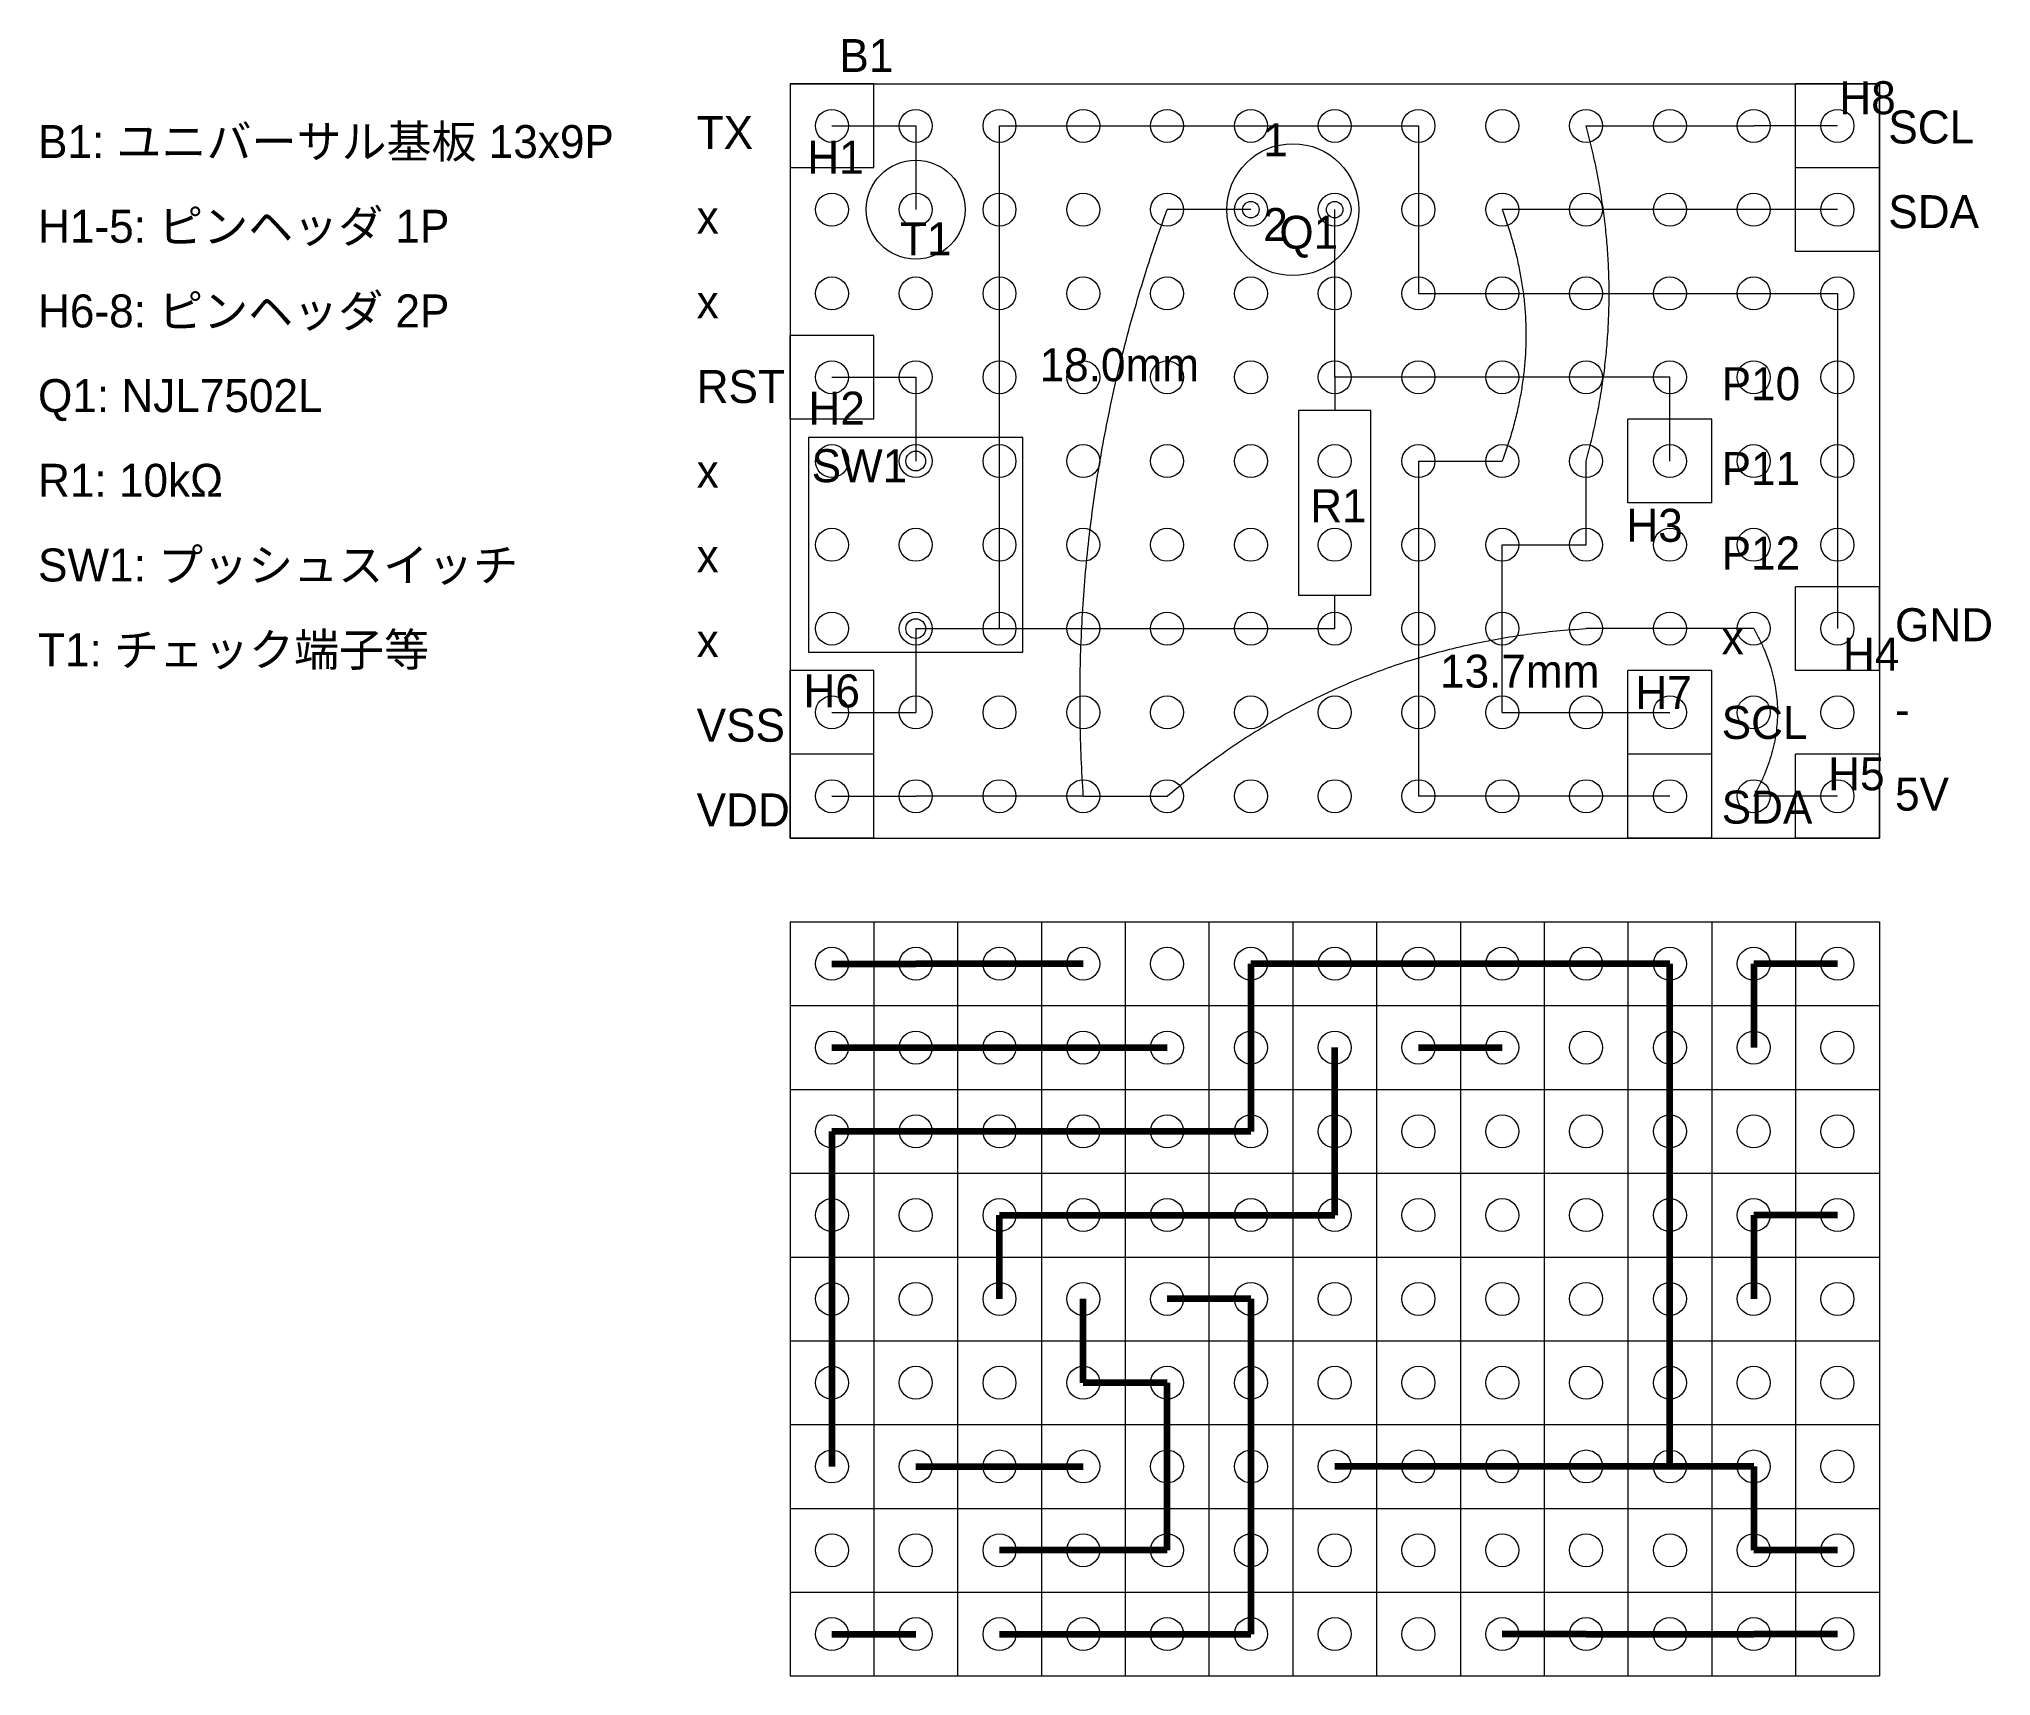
# Model space of a CAD drawing. Extents: x 125.2 to 184.4, y 57.6 to 107.2.
import ezdxf

# ---------------------------------------------------------------- set-up
doc = ezdxf.new("R2010")
doc.units = 0
doc.layers.get('0').update_dxf_attribs({"linetype": 'CONTINUOUS', "lineweight": 9})
doc.layers.add('0_GND', color=7, linetype='CONTINUOUS', lineweight=15)
doc.layers.add('5V line', color=1, linetype='CONTINUOUS', lineweight=15)
for name, color, linetype, lineweight, true_color in [('0_wire', 92, 'CONTINUOUS', 15, 0x00c800), ('diode', 212, 'CONTINUOUS', 15, 0xde00de), ('resister', 134, 'CONTINUOUS', 15, 0x00b1b1), ('socket_header', 56, 'CONTINUOUS', 15, 0x808000), ('switch', 136, 'CONTINUOUS', 15, 0x008080), ('terminal', 16, 'CONTINUOUS', 15, 0x800000), ('universal_board', 253, 'CONTINUOUS', 15, 0xa0a0a4)]:
    doc.layers.add(name, color=color, linetype=linetype, lineweight=lineweight, true_color=true_color)
doc.styles.add('kst32b', font='kst32b')
doc.styles.add('unicode', font='unicode')

msp = doc.modelspace()

# ---------------------------------------------------------------- linework, layer by layer
at = {"layer": '0_GND'}
for p, q in [((154.3, 89.34), (154.3, 104.58)), ((154.3, 104.58), (167, 104.58)), ((167, 104.58), (167, 99.5)), ((167, 99.5), (179.7, 99.5)), ((179.7, 99.5), (179.7, 91.88)), ((179.7, 91.88), (179.7, 89.34)), ((151.76, 89.34), (151.76, 86.8)), ((151.76, 89.34), (164.46, 89.34)), ((149.22, 86.8), (151.76, 86.8))]:
    msp.add_line(p, q, dxfattribs=at)
at = {"layer": '0_GND', "lineweight": 200}
for p, q in [((174.62, 79.18), (161.92, 79.18)), ((161.92, 79.18), (161.92, 74.1)), ((174.62, 63.94), (174.62, 79.18)), ((149.22, 74.1), (149.22, 66.48)), ((161.92, 74.1), (149.22, 74.1)), ((149.22, 66.48), (149.22, 63.94)), ((177.16, 63.94), (164.46, 63.94)), ((177.16, 63.94), (177.16, 61.4)), ((179.7, 61.4), (177.16, 61.4))]:
    msp.add_line(p, q, dxfattribs=at)
at = {"layer": '0_wire'}
for p, q in [((149.22, 104.58), (151.76, 104.58)), ((151.76, 104.58), (151.76, 102.04)), ((172.08, 104.58), (177.16, 104.58)), ((179.7, 104.58), (177.16, 104.58)), ((164.46, 96.96), (164.46, 102.04)), ((179.7, 102.04), (169.54, 102.04)), ((149.22, 96.96), (151.76, 96.96)), ((151.76, 96.96), (151.76, 94.42)), ((174.62, 96.96), (164.46, 96.96)), ((174.62, 94.42), (174.62, 96.96)), ((167, 94.42), (167, 84.26)), ((167, 94.42), (169.54, 94.42)), ((172.08, 91.88), (172.08, 94.42)), ((169.54, 91.88), (172.08, 91.88)), ((169.54, 86.8), (169.54, 91.88)), ((169.54, 86.8), (174.62, 86.8)), ((174.62, 84.26), (167, 84.26))]:
    msp.add_line(p, q, dxfattribs=at)
at = {"layer": '0_wire', "lineweight": 200}
for p, q in [((149.22, 79.18), (151.76, 79.18)), ((156.84, 79.18), (151.76, 79.18)), ((179.7, 79.18), (177.16, 79.18)), ((177.16, 79.18), (177.16, 76.64)), ((149.22, 76.64), (159.38, 76.64)), ((164.46, 71.56), (164.46, 76.64)), ((154.3, 69.02), (154.3, 71.56)), ((154.3, 71.56), (164.46, 71.56)), ((179.7, 71.56), (177.16, 71.56)), ((177.16, 71.56), (177.16, 69.02)), ((156.84, 66.48), (156.84, 69.02)), ((161.92, 69.02), (159.38, 69.02)), ((161.92, 69.02), (161.92, 58.86)), ((159.38, 66.48), (156.84, 66.48)), ((159.38, 61.4), (159.38, 66.48)), ((159.38, 61.4), (154.3, 61.4)), ((154.3, 58.86), (161.92, 58.86))]:
    msp.add_line(p, q, dxfattribs=at)
at = {"layer": '5V line'}
for p, q in [((161.92, 102.04), (159.38, 102.04)), ((177.16, 89.34), (172.08, 89.34)), ((149.22, 84.26), (151.76, 84.26)), ((156.84, 84.26), (151.76, 84.26)), ((156.84, 84.26), (159.38, 84.26)), ((179.7, 84.26), (177.16, 84.26))]:
    msp.add_line(p, q, dxfattribs=at)
at = {"layer": '5V line', "lineweight": 200}
for p, q in [((167, 76.64), (169.54, 76.64)), ((151.76, 63.94), (156.84, 63.94)), ((149.22, 58.86), (151.76, 58.86)), ((172.08, 58.86), (169.54, 58.86)), ((172.08, 58.86), (177.16, 58.86)), ((179.7, 58.86), (177.16, 58.86))]:
    msp.add_line(p, q, dxfattribs=at)
at = {"layer": 'diode'}
for centre, radius in [((163.19, 102.04), 2), ((161.92, 102.04), 0.25), ((164.46, 102.04), 0.25)]:
    msp.add_circle(centre, radius, dxfattribs=at)
at = {"layer": 'resister'}
for p, q in [((164.46, 96.96), (164.46, 95.95)), ((165.56, 95.95), (163.36, 95.95)), ((163.36, 95.95), (163.36, 90.35)), ((165.56, 90.35), (165.56, 95.95)), ((163.36, 90.35), (165.56, 90.35)), ((164.46, 89.34), (164.46, 90.35))]:
    msp.add_line(p, q, dxfattribs=at)
for points in [[(172.08, 94.42), (173.479, 99.465), (172.08, 104.58)], [(156.84, 84.26), (156.228, 93.424), (159.38, 102.04)], [(169.54, 94.42), (170.994, 98.236), (169.54, 102.04)], [(159.38, 84.26), (164.871, 88.917), (172.08, 89.34)], [(177.16, 89.34), (178.602, 86.812), (177.16, 84.26)]]:
    msp.add_open_spline(points, degree=2, dxfattribs=at)
at = {"layer": 'socket_header'}
for p, q in [((150.49, 105.85), (147.95, 105.85)), ((150.49, 103.31), (150.49, 105.85)), ((178.43, 103.31), (178.43, 105.85)), ((180.97, 105.85), (178.43, 105.85)), ((180.97, 103.31), (180.97, 105.85)), ((150.49, 103.31), (147.95, 103.31)), ((180.97, 103.31), (178.43, 103.31)), ((178.43, 100.77), (178.43, 103.31)), ((180.97, 103.31), (178.43, 103.31)), ((180.97, 100.77), (180.97, 103.31)), ((180.97, 100.77), (178.43, 100.77)), ((147.95, 95.69), (147.95, 98.23)), ((150.49, 98.23), (147.95, 98.23)), ((150.49, 95.69), (150.49, 98.23)), ((150.49, 95.69), (147.95, 95.69)), ((173.35, 93.15), (173.35, 95.69)), ((175.89, 95.69), (173.35, 95.69)), ((175.89, 93.15), (175.89, 95.69)), ((175.89, 93.15), (173.35, 93.15)), ((178.43, 88.07), (178.43, 90.61)), ((180.97, 90.61), (178.43, 90.61)), ((180.97, 88.07), (180.97, 90.61)), ((147.95, 85.53), (147.95, 88.07)), ((150.49, 88.07), (147.95, 88.07)), ((150.49, 85.53), (150.49, 88.07)), ((173.35, 85.53), (173.35, 88.07)), ((175.89, 88.07), (173.35, 88.07)), ((175.89, 85.53), (175.89, 88.07)), ((180.97, 88.07), (178.43, 88.07)), ((147.95, 82.99), (147.95, 85.53)), ((150.49, 85.53), (147.95, 85.53)), ((150.49, 85.53), (147.95, 85.53)), ((150.49, 82.99), (150.49, 85.53)), ((173.35, 82.99), (173.35, 85.53)), ((175.89, 85.53), (173.35, 85.53)), ((175.89, 85.53), (173.35, 85.53)), ((175.89, 82.99), (175.89, 85.53)), ((178.43, 82.99), (178.43, 85.53)), ((180.97, 85.53), (178.43, 85.53)), ((180.97, 82.99), (180.97, 85.53)), ((150.49, 82.99), (147.95, 82.99)), ((175.89, 82.99), (173.35, 82.99)), ((180.97, 82.99), (178.43, 82.99))]:
    msp.add_line(p, q, dxfattribs=at)
at = {"layer": 'switch'}
for p, q in [((155.01, 95.13), (148.51, 95.13)), ((148.51, 95.13), (148.51, 88.63)), ((155.01, 88.63), (155.01, 95.13)), ((148.51, 88.63), (155.01, 88.63))]:
    msp.add_line(p, q, dxfattribs=at)
for centre in [(151.76, 94.42), (151.76, 89.34)]:
    msp.add_circle(centre, 0.3, dxfattribs=at)
at = {"layer": 'terminal'}
msp.add_circle((151.76, 102.04), 1.5, dxfattribs=at)
at = {"layer": 'universal_board'}
for p, q in [((147.95, 105.85), (180.97, 105.85)), ((147.95, 105.85), (147.95, 82.99)), ((180.97, 105.85), (180.97, 82.99)), ((147.95, 82.99), (180.97, 82.99)), ((147.95, 80.45), (180.97, 80.45)), ((147.95, 80.45), (147.95, 57.59)), ((150.49, 80.45), (150.49, 57.59)), ((153.03, 80.45), (153.03, 57.59)), ((155.57, 80.45), (155.57, 57.59)), ((158.11, 80.45), (158.11, 57.59)), ((160.65, 80.45), (160.65, 57.59)), ((163.19, 80.45), (163.19, 57.59)), ((165.73, 80.45), (165.73, 57.59)), ((168.27, 80.45), (168.27, 57.59)), ((170.81, 80.45), (170.81, 57.59)), ((173.35, 80.45), (173.35, 57.59)), ((175.89, 80.45), (175.89, 57.59)), ((178.43, 80.45), (178.43, 57.59)), ((180.97, 80.45), (180.97, 57.59)), ((147.95, 77.91), (180.97, 77.91)), ((147.95, 75.37), (180.97, 75.37)), ((147.95, 72.83), (180.97, 72.83)), ((147.95, 70.29), (180.97, 70.29)), ((147.95, 67.75), (180.97, 67.75)), ((147.95, 65.21), (180.97, 65.21)), ((147.95, 62.67), (180.97, 62.67)), ((147.95, 60.13), (180.97, 60.13)), ((147.95, 57.59), (180.97, 57.59))]:
    msp.add_line(p, q, dxfattribs=at)
for centre in [(149.22, 104.58), (151.76, 104.58), (154.3, 104.58), (156.84, 104.58), (159.38, 104.58), (161.92, 104.58), (164.46, 104.58), (167, 104.58), (169.54, 104.58), (172.08, 104.58), (174.62, 104.58), (177.16, 104.58), (179.7, 104.58), (149.22, 102.04), (151.76, 102.04), (154.3, 102.04), (156.84, 102.04), (159.38, 102.04), (161.92, 102.04), (164.46, 102.04), (167, 102.04), (169.54, 102.04), (172.08, 102.04), (174.62, 102.04), (177.16, 102.04), (179.7, 102.04), (149.22, 99.5), (151.76, 99.5), (154.3, 99.5), (156.84, 99.5), (159.38, 99.5), (161.92, 99.5), (164.46, 99.5), (167, 99.5), (169.54, 99.5), (172.08, 99.5), (174.62, 99.5), (177.16, 99.5), (179.7, 99.5), (149.22, 96.96), (151.76, 96.96), (154.3, 96.96), (156.84, 96.96), (159.38, 96.96), (161.92, 96.96), (164.46, 96.96), (167, 96.96), (169.54, 96.96), (172.08, 96.96), (174.62, 96.96), (177.16, 96.96), (179.7, 96.96), (149.22, 94.42), (151.76, 94.42), (154.3, 94.42), (156.84, 94.42), (159.38, 94.42), (161.92, 94.42), (164.46, 94.42), (167, 94.42), (169.54, 94.42), (172.08, 94.42), (174.62, 94.42), (177.16, 94.42), (179.7, 94.42), (149.22, 91.88), (151.76, 91.88), (154.3, 91.88), (156.84, 91.88), (159.38, 91.88), (161.92, 91.88), (164.46, 91.88), (167, 91.88), (169.54, 91.88), (172.08, 91.88), (174.62, 91.88), (177.16, 91.88), (179.7, 91.88), (149.22, 89.34), (151.76, 89.34), (154.3, 89.34), (156.84, 89.34), (159.38, 89.34), (161.92, 89.34), (164.46, 89.34), (167, 89.34), (169.54, 89.34), (172.08, 89.34), (174.62, 89.34), (177.16, 89.34), (179.7, 89.34), (149.22, 86.8), (151.76, 86.8), (154.3, 86.8), (156.84, 86.8), (159.38, 86.8), (161.92, 86.8), (164.46, 86.8), (167, 86.8), (169.54, 86.8), (172.08, 86.8), (174.62, 86.8), (177.16, 86.8), (179.7, 86.8), (149.22, 84.26), (151.76, 84.26), (154.3, 84.26), (156.84, 84.26), (159.38, 84.26), (161.92, 84.26), (164.46, 84.26), (167, 84.26), (169.54, 84.26), (172.08, 84.26), (174.62, 84.26), (174.62, 84.26), (177.16, 84.26), (179.7, 84.26), (149.22, 79.18), (151.76, 79.18), (154.3, 79.18), (156.84, 79.18), (159.38, 79.18), (161.92, 79.18), (164.46, 79.18), (167, 79.18), (169.54, 79.18), (172.08, 79.18), (174.62, 79.18), (177.16, 79.18), (179.7, 79.18), (149.22, 76.64), (151.76, 76.64), (154.3, 76.64), (156.84, 76.64), (159.38, 76.64), (161.92, 76.64), (164.46, 76.64), (167, 76.64), (169.54, 76.64), (172.08, 76.64), (174.62, 76.64), (177.16, 76.64), (179.7, 76.64), (149.22, 74.1), (151.76, 74.1), (154.3, 74.1), (156.84, 74.1), (159.38, 74.1), (161.92, 74.1), (164.46, 74.1), (167, 74.1), (169.54, 74.1), (172.08, 74.1), (174.62, 74.1), (177.16, 74.1), (179.7, 74.1), (149.22, 71.56), (151.76, 71.56), (154.3, 71.56), (156.84, 71.56), (159.38, 71.56), (161.92, 71.56), (164.46, 71.56), (167, 71.56), (169.54, 71.56), (172.08, 71.56), (174.62, 71.56), (177.16, 71.56), (179.7, 71.56), (149.22, 69.02), (151.76, 69.02), (154.3, 69.02), (156.84, 69.02), (159.38, 69.02), (161.92, 69.02), (164.46, 69.02), (167, 69.02), (169.54, 69.02), (172.08, 69.02), (174.62, 69.02), (177.16, 69.02), (179.7, 69.02), (149.22, 66.48), (151.76, 66.48), (154.3, 66.48), (156.84, 66.48), (159.38, 66.48), (161.92, 66.48), (164.46, 66.48), (167, 66.48), (169.54, 66.48), (172.08, 66.48), (174.62, 66.48), (177.16, 66.48), (179.7, 66.48), (149.22, 63.94), (151.76, 63.94), (154.3, 63.94), (156.84, 63.94), (159.38, 63.94), (161.92, 63.94), (164.46, 63.94), (167, 63.94), (169.54, 63.94), (172.08, 63.94), (174.62, 63.94), (177.16, 63.94), (179.7, 63.94), (149.22, 61.4), (151.76, 61.4), (154.3, 61.4), (156.84, 61.4), (159.38, 61.4), (161.92, 61.4), (164.46, 61.4), (167, 61.4), (169.54, 61.4), (172.08, 61.4), (174.62, 61.4), (177.16, 61.4), (179.7, 61.4), (149.22, 58.86), (151.76, 58.86), (154.3, 58.86), (156.84, 58.86), (159.38, 58.86), (161.92, 58.86), (164.46, 58.86), (167, 58.86), (169.54, 58.86), (172.08, 58.86), (174.62, 58.86), (174.62, 58.86), (177.16, 58.86), (179.7, 58.86)]:
    msp.add_circle(centre, 0.5, dxfattribs=at)

# ---------------------------------------------------------------- texts
at = {"insert": (125.157, 96.346), "char_height": 1, "width": 18.15333, "attachment_point": 4, "line_spacing_factor": 1.54, "style": 'kst32b'}
msp.add_mtext('B1: ユニバーサル基板 13x9P\\PH1-5: ピンヘッダ 1P\\PH6-8: ピンヘッダ 2P\\PQ1: NJL7502L\\PR1: 10kΩ\\PSW1: プッシュスイッチ\\PT1: チェック端子等\\P', dxfattribs=at)
at = {"layer": 'diode', "char_height": 1, "attachment_point": 4, "line_spacing_factor": 1.54, "style": 'kst32b'}
for s, insert, width in [('1 2', (162.293, 102.873), 1.74333), ('Q1', (162.783, 101.216), 1.20222)]:
    msp.add_mtext(s, dxfattribs=dict(at, insert=insert, width=width))
at = {"layer": 'resister', "char_height": 1, "attachment_point": 4, "line_spacing_factor": 1.54, "style": 'kst32b'}
for s, insert, width in [('18.0mm', (155.516, 97.333), 3.89), ('R1', (163.719, 93.066), 1.20222), ('13.7mm', (167.654, 88.042), 3.89)]:
    msp.add_mtext(s, dxfattribs=dict(at, insert=insert, width=width))
at = {"layer": 'socket_header', "char_height": 1, "attachment_point": 4, "line_spacing_factor": 1.54, "style": 'kst32b'}
for s, insert, width in [('H8', (179.756, 105.426), 1.20222), ('\\PTX\\Px\\Px\\PRST\\Px\\Px\\Px\\PVSS\\PVDD', (145.121, 95.396), 2.09111), ('SCL\\PSDA', (181.242, 103.256), 2.09111), ('H1', (148.473, 103.627), 1.09778), ('\\P\\P\\P\\PP10\\PP11\\PP12\\Px\\PSCL\\PSDA', (176.19, 95.474), 2.09111), ('H2', (148.51, 96.022), 1.20222), ('H3', (173.301, 92.464), 1.16667), ('GND\\P-\\P5V', (181.445, 86.883), 2.02111), ('H4', (179.868, 88.566), 1.20222), ('H6', (148.36, 87.443), 1.16667), ('H7', (173.574, 87.405), 1.20222), ('H5', (179.418, 84.932), 1.16667)]:
    msp.add_mtext(s, dxfattribs=dict(at, insert=insert, width=width))
at = {"layer": 'switch', "insert": (150.055, 94.271), "char_height": 1, "width": 2.52898, "attachment_point": 5, "line_spacing_factor": 1.54, "style": 'unicode'}
msp.add_mtext('SW1', dxfattribs=at)
at = {"layer": 'terminal', "insert": (151.282, 101.155), "char_height": 1, "width": 1.20222, "attachment_point": 4, "line_spacing_factor": 1.54, "style": 'kst32b'}
msp.add_mtext('T1', dxfattribs=at)
at = {"layer": 'universal_board', "style": 'kst32b'}
msp.add_text('B1', height=1, dxfattribs=at).set_placement((149.447, 106.212))

doc.saveas('drawing.dxf')
